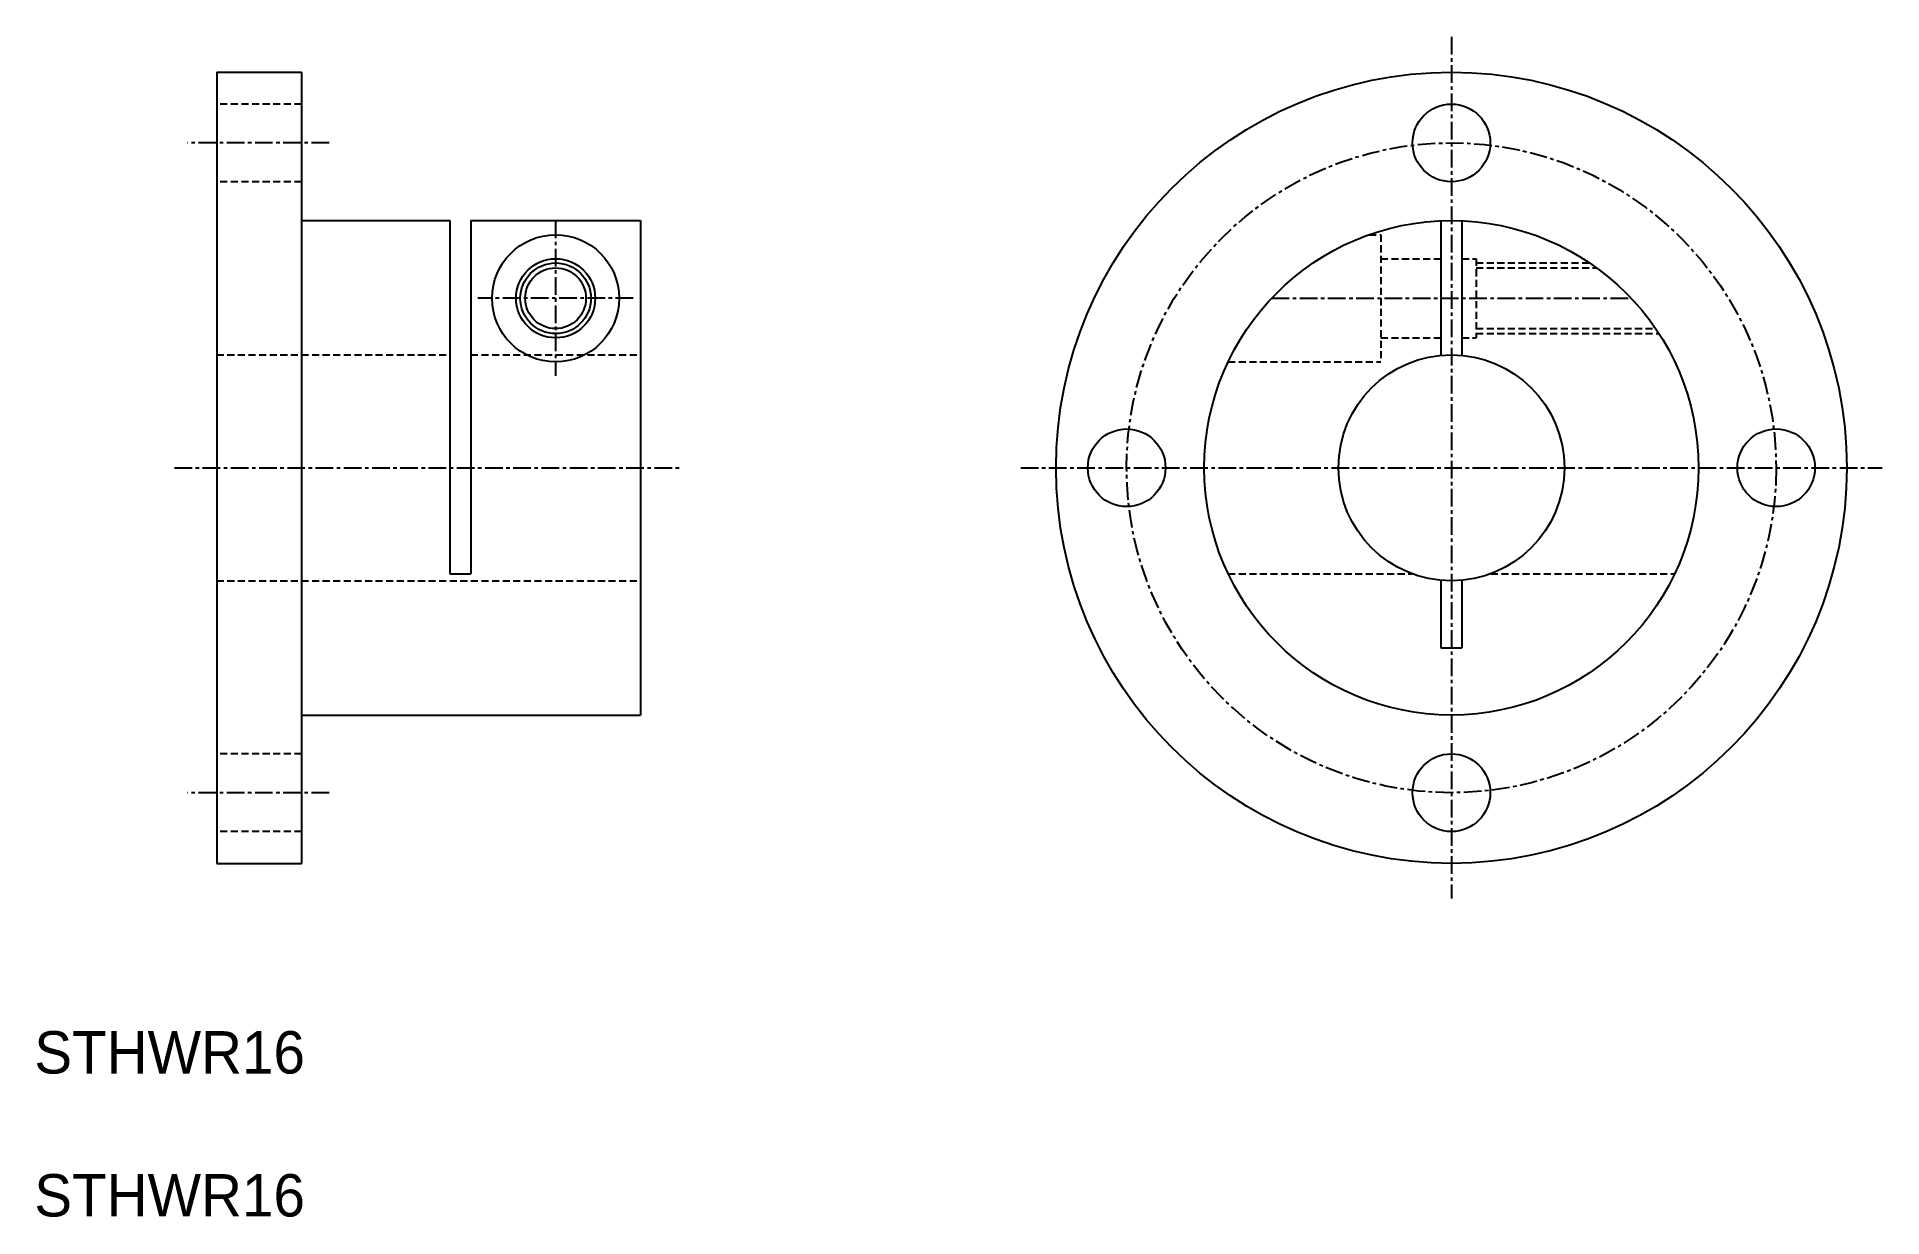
# Model space of a CAD drawing. Extents: x -31 to 100, y 88 to 172.
import ezdxf

# ---------------------------------------------------------------- set-up
doc = ezdxf.new("R2010")
doc.units = 0
doc.linetypes.add('CENTER', pattern=[2, 1.25, -0.25, 0.25, -0.25])
doc.linetypes.add('DASHED', pattern=[0.75, 0.5, -0.25])
doc.layers.get('0').update_dxf_attribs({"linetype": 'CONTINUOUS'})
doc.layers.add('CENTER', color=1, linetype='CENTER')

msp = doc.modelspace()

# ---------------------------------------------------------------- linework, layer by layer
for p, q in [((-18.19, 169.06), (-18.19, 113.06)), ((-18.19, 169.06), (-12.19, 169.06)), ((-12.19, 169.06), (-12.19, 113.06)), ((-12.19, 158.56), (-1.69, 158.56)), ((-1.69, 158.56), (-1.69, 133.56)), ((-0.19, 158.56), (-0.19, 133.56)), ((-0.19, 158.56), (11.81, 158.56)), ((11.81, 158.56), (11.81, 123.56)), ((68.5, 158.55), (68.5, 149.03)), ((70, 158.55), (70, 149.03)), ((-1.69, 133.56), (-0.19, 133.56)), ((68.5, 133.1), (68.5, 128.31)), ((70, 133.1), (70, 128.31)), ((68.5, 128.31), (70, 128.31)), ((-12.19, 123.56), (11.81, 123.56)), ((-18.19, 113.06), (-12.19, 113.06))]:
    msp.add_line(p, q)
at = {"color": 3, "linetype": 'DASHED'}
for p, q in [((-12.19, 166.81), (-18.19, 166.81)), ((-12.19, 161.31), (-18.19, 161.31)), ((63.42, 157.56), (64.25, 157.56)), ((64.25, 157.56), (64.25, 148.56)), ((64.25, 155.86), (68.5, 155.86)), ((70, 155.86), (71, 155.86)), ((71, 155.86), (71, 150.26)), ((71, 155.56), (79.05, 155.56)), ((71, 155.21), (79.55, 155.21)), ((71, 150.91), (83.72, 150.91)), ((71, 150.56), (83.95, 150.56)), ((-18.19, 149.06), (-1.69, 149.06)), ((-0.19, 149.06), (11.81, 149.06)), ((64.25, 150.26), (68.5, 150.26)), ((70, 150.26), (71, 150.26)), ((53.44, 148.56), (64.25, 148.56)), ((53.44, 133.56), (66.47, 133.56)), ((72.04, 133.56), (85.06, 133.56)), ((-18.19, 133.06), (11.81, 133.06)), ((-12.19, 120.81), (-18.19, 120.81)), ((-12.19, 115.31), (-18.19, 115.31))]:
    msp.add_line(p, q, dxfattribs=at)
for centre, radius in [((69.25, 141.06), 28), ((69.25, 164.06), 2.75), ((69.25, 141.06), 17.5), ((5.81, 153.06), 4.5), ((5.81, 153.06), 2.8), ((5.81, 153.06), 2.15), ((69.25, 141.06), 8), ((46.25, 141.06), 2.75), ((92.25, 141.06), 2.75), ((69.25, 118.06), 2.75)]:
    msp.add_circle(centre, radius)
at = {"color": 3, "linetype": 'CONTINUOUS'}
msp.add_circle((5.81, 153.06), 2.5, dxfattribs=at)
at = {"layer": 'CENTER'}
for p, q in [((69.25, 171.56), (69.25, 110.56)), ((-10.23, 164.06), (-20.26, 164.06)), ((5.81, 158.56), (5.81, 147.56)), ((11.31, 153.06), (0.31, 153.06)), ((56.51, 153.06), (81.99, 153.06)), ((-21.19, 141.06), (14.81, 141.06)), ((38.75, 141.06), (99.75, 141.06)), ((-10.23, 118.06), (-20.26, 118.06))]:
    msp.add_line(p, q, dxfattribs=at)
at = {"layer": 'CENTER', "color": 1, "linetype": 'CENTER'}
msp.add_circle((69.25, 141.06), 23, dxfattribs=at)

# ---------------------------------------------------------------- texts
for p in [(-31.11, 98.18), (-31.11, 88.06)]:
    msp.add_text('STHWR16', height=3).set_placement(p)

doc.saveas('drawing.dxf')
